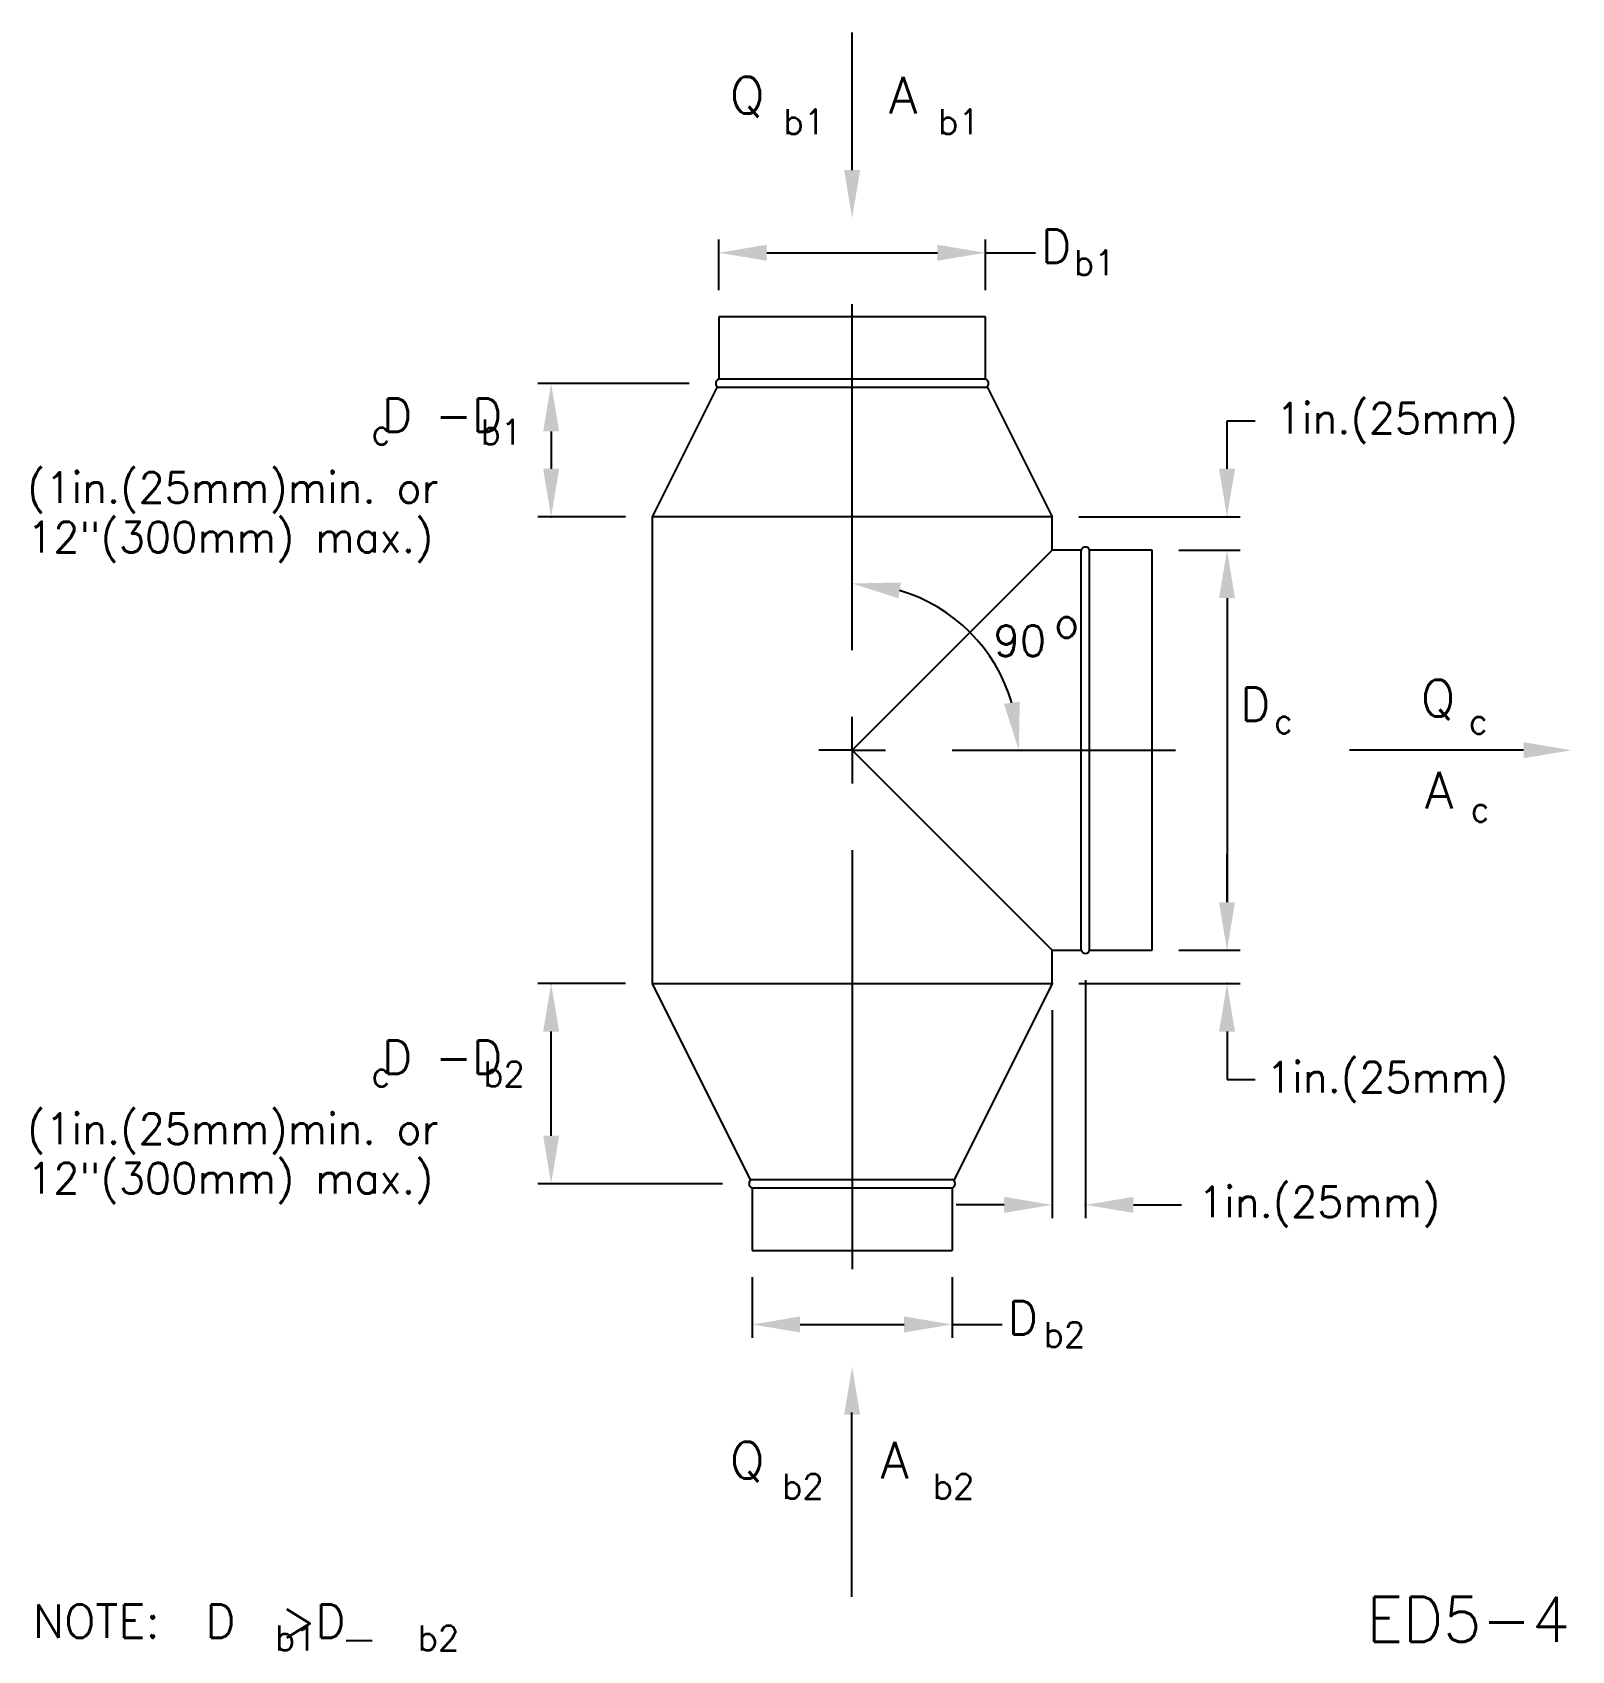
# Model space of a CAD drawing. Extents: x 1.44 to 8.99, y 0.34 to 8.27.
import ezdxf
from ezdxf.enums import TextEntityAlignment as Align

# ---------------------------------------------------------------- set-up
doc = ezdxf.new("R2010")
doc.units = 0
doc.header["$LTSCALE"] = 3
doc.header["$MEASUREMENT"] = 0
doc.layers.get('0').update_dxf_attribs({"linetype": 'CONTINUOUS'})
doc.layers.add('ALT', color=7, linetype='CONTINUOUS')
doc.layers.add('NUMBER', color=7, linetype='CONTINUOUS')
doc.styles.add('ROMANS', font='romans')

msp = doc.modelspace()

# ---------------------------------------------------------------- linework, layer by layer
for p, q in [((5.459, 7.5966), (5.459, 8.272)), ((6.113, 7.1911), (6.3583, 7.1911)), ((5.459, 5.2424), (5.459, 6.9391)), ((6.113, 6.8776), (4.8049, 6.8776)), ((4.8049, 6.8776), (4.8049, 6.571)), ((6.113, 6.571), (6.113, 6.8776)), ((4.7969, 6.5345), (4.4779, 5.8965)), ((6.113, 6.571), (4.8049, 6.571)), ((6.113, 6.5301), (4.8049, 6.5301)), ((6.121, 6.5345), (6.44, 5.8965)), ((6.44, 5.8965), (4.4779, 5.8965)), ((4.4779, 5.8965), (4.4779, 3.6073)), ((6.44, 5.7329), (6.44, 5.8965)), ((6.44, 5.7329), (5.459, 4.7519)), ((6.5831, 5.7329), (6.44, 5.7329)), ((6.5831, 3.7708), (6.5831, 5.7329)), ((6.9306, 5.7329), (6.624, 5.7329)), ((6.624, 3.7708), (6.624, 5.7329)), ((6.9306, 3.7708), (6.9306, 5.7329)), ((5.459, 4.7519), (5.459, 4.9154)), ((5.459, 4.7519), (5.2954, 4.7519)), ((5.459, 4.7519), (6.44, 3.7708)), ((5.459, 4.7519), (5.6225, 4.7519)), ((5.459, 4.7519), (5.459, 4.5883)), ((5.9495, 4.7519), (7.046, 4.7519)), ((8.1407, 4.7519), (7.8997, 4.7519)), ((8.7537, 4.7519), (8.1407, 4.7519)), ((5.459, 4.2613), (5.459, 2.2073)), ((6.44, 3.6073), (6.44, 3.7708)), ((6.44, 3.7708), (6.5831, 3.7708)), ((6.624, 3.7708), (6.9306, 3.7708)), ((4.4779, 3.6073), (6.44, 3.6073)), ((4.4779, 3.6073), (4.9604, 2.6422)), ((6.44, 3.6073), (5.9575, 2.6422)), ((4.9684, 2.6466), (5.9495, 2.6466)), ((4.9684, 2.6057), (4.9684, 2.2991)), ((4.9684, 2.6057), (5.9495, 2.6057)), ((5.9495, 2.6057), (5.9495, 2.2991)), ((4.9684, 2.2991), (5.9495, 2.2991)), ((5.9495, 1.9358), (6.1948, 1.9358)), ((5.458, 0.5997), (5.458, 1.5037))]:
    msp.add_line(p, q)
at = {"linetype": 'ByBlock'}
for p, q in [((4.8049, 7.0084), (4.8049, 7.2565)), ((6.113, 7.0084), (6.113, 7.2565)), ((5.0404, 7.1911), (5.8776, 7.1911)), ((7.0614, 5.7329), (7.3636, 5.7329)), ((7.0614, 5.7329), (7.3636, 5.7329)), ((7.2982, 5.4975), (7.2982, 5.262)), ((7.2982, 5.4975), (7.2982, 4.0062)), ((7.2982, 4.0062), (7.2982, 4.2417)), ((7.0614, 3.7708), (7.3636, 3.7708)), ((7.0614, 3.7708), (7.3636, 3.7708)), ((4.9684, 2.1683), (4.9684, 1.8704)), ((5.9495, 2.1683), (5.9495, 1.8704)), ((5.2039, 1.9358), (5.714, 1.9358))]:
    msp.add_line(p, q, dxfattribs=at)
for centre, start, end in [((4.8109, 6.5505), 106.2602, 253.7398), ((6.1071, 6.5505), 286.2602, 73.7398), ((6.6036, 5.727), 16.2602, 163.7398), ((6.6036, 3.7767), 196.2602, 343.7398), ((4.9744, 2.6262), 106.2602, 253.7398), ((5.9435, 2.6262), 286.2602, 73.7398)]:
    msp.add_arc(centre, 0.0213, start, end)
msp.add_arc((5.459, 4.7519), 0.8176, 16.55764, 73.44236, dxfattribs=at)
for points in [[(5.4982, 7.5966), (5.4197, 7.5966), (5.459, 7.3611)], [(8.7537, 4.7911), (8.7537, 4.7126), (8.9891, 4.7519)], [(5.4197, 1.4932), (5.4982, 1.4932), (5.459, 1.7287)]]:
    msp.add_solid(points)
for points in [[(5.0404, 7.1519), (5.0404, 7.2304), (4.8049, 7.1911)], [(5.8776, 7.1519), (5.8776, 7.2304), (6.113, 7.1911)], [(7.3375, 5.4975), (7.259, 5.4975), (7.2982, 5.7329)], [(7.3375, 5.4975), (7.259, 5.4975), (7.2982, 5.7329)], [(5.6863, 5.4967), (5.6976, 5.5744), (5.459, 5.5695)], [(6.2038, 4.9792), (6.2815, 4.9905), (6.2766, 4.7519)], [(7.3375, 4.0062), (7.259, 4.0062), (7.2982, 3.7708)], [(7.3375, 4.0062), (7.259, 4.0062), (7.2982, 3.7708)], [(5.2039, 1.8966), (5.2039, 1.9751), (4.9684, 1.9358)], [(5.714, 1.8966), (5.714, 1.9751), (5.9495, 1.9358)]]:
    msp.add_solid(points, dxfattribs=at)
at = {"layer": 'ALT', "linetype": 'ByBlock'}
for p, q in [((4.6588, 6.5505), (3.9168, 6.5505)), ((7.2982, 6.1319), (7.2982, 6.3674)), ((3.9822, 6.3151), (3.9822, 6.1319)), ((4.3471, 5.8965), (3.9168, 5.8965)), ((6.5709, 5.8965), (7.3636, 5.8965)), ((4.3471, 3.6073), (3.9168, 3.6073)), ((6.5709, 3.6073), (7.3636, 3.6073)), ((6.6036, 3.6246), (6.6036, 2.457)), ((6.44, 3.4764), (6.44, 2.457)), ((3.9822, 2.8616), (3.9822, 3.3718)), ((7.2982, 3.3718), (7.2982, 3.1363)), ((4.8223, 2.6262), (3.9168, 2.6262)), ((6.2046, 2.5224), (5.9691, 2.5224)), ((6.839, 2.5224), (7.0745, 2.5224))]:
    msp.add_line(p, q, dxfattribs=at)
at = {"layer": 'ALT'}
for p, q in [((7.2982, 6.3674), (7.4358, 6.3674)), ((7.2982, 3.1363), (7.4358, 3.1363)), ((2.9758, 0.3857), (3.104, 0.3857))]:
    msp.add_line(p, q, dxfattribs=at)
at = {"layer": 'ALT', "linetype": 'ByBlock'}
for points in [[(4.0215, 6.3151), (3.943, 6.3151), (3.9822, 6.5505)], [(4.0215, 6.1319), (3.943, 6.1319), (3.9822, 5.8965)], [(7.3375, 6.1319), (7.259, 6.1319), (7.2982, 5.8965)], [(4.0215, 3.3718), (3.943, 3.3718), (3.9822, 3.6073)], [(7.3375, 3.3718), (7.259, 3.3718), (7.2982, 3.6073)], [(4.0215, 2.8616), (3.943, 2.8616), (3.9822, 2.6262)], [(6.2046, 2.4831), (6.2046, 2.5616), (6.44, 2.5224)], [(6.839, 2.4831), (6.839, 2.5616), (6.6036, 2.5224)]]:
    msp.add_solid(points, dxfattribs=at)
at = {"layer": 'NUMBER', "linetype": 'ByBlock'}
for p in [(3.9822, 5.8965), (7.2982, 5.8965), (3.9822, 3.6073), (6.44, 3.6073), (7.2982, 3.6073), (6.6036, 2.5224)]:
    msp.add_point(p, dxfattribs=at)

# ---------------------------------------------------------------- texts
at = {"style": 'ROMANS'}
for s, height, p in [('Q', 0.18, (4.859, 7.8738)), ('A', 0.18, (5.6397, 7.8738)), ('D', 0.1635, (6.3868, 7.1419)), ('o', 0.15, (6.4499, 5.3036)), ('90', 0.15, (6.1534, 5.2136)), ('Q', 0.18, (8.2489, 4.9173)), ('D', 0.1635, (7.3634, 4.8952)), ('A', 0.18, (8.2695, 4.4656)), ('D', 0.1635, (6.2232, 1.8866)), ('Q', 0.18, (4.859, 1.1806)), ('A', 0.18, (5.5986, 1.1806))]:
    msp.add_text(s, height=height, dxfattribs=at).set_placement(p)
for s, height, p in [('b1', 0.12264, (5.2236, 7.8335)), ('b1', 0.12264, (5.9829, 7.8335)), ('b1', 0.12264, (6.6493, 7.1419)), ('c', 0.1226, (7.5754, 4.8952)), ('c', 0.1226, (8.5311, 4.8937)), ('c', 0.1226, (8.5404, 4.4625)), ('b2', 0.12264, (6.5001, 1.8866)), ('b2', 0.12264, (5.2175, 1.1418)), ('b2', 0.12264, (5.9563, 1.1418))]:
    msp.add_text(s, height=height, dxfattribs=at).set_placement(p, align=Align.MIDDLE)
at = {"layer": 'ALT', "style": 'ROMANS'}
for p in [(3.9664, 6.3133), (3.9664, 3.1648)]:
    msp.add_text('D -D  ', height=0.16351, dxfattribs=at).set_placement(p, align=Align.RIGHT)
for s, height, p in [('1in.(25mm)', 0.15, (7.5377, 6.3051)), ('(1in.(25mm)min. or', 0.15, (1.4112, 5.965)), ('12"(300mm) max.)', 0.15, (1.4112, 5.7221)), ('1in.(25mm)', 0.15, (7.49, 3.0736)), ('(1in.(25mm)min. or', 0.15, (1.4112, 2.8208)), ('12"(300mm) max.)', 0.15, (1.4112, 2.5779)), ('1in.(25mm)', 0.15, (7.1563, 2.4622)), ('NOTE:  D  >D  ', 0.163515, (1.4384, 0.399))]:
    msp.add_text(s, height=height, dxfattribs=at).set_placement(p)
for s, height, p in [('b1', 0.12264, (3.7378, 6.3121)), ('c', 0.1226, (3.1472, 6.3121)), ('c', 0.1226, (3.1472, 3.1637)), ('b2', 0.12264, (3.7508, 3.1637)), ('b1', 0.12264, (2.7292, 0.3977)), ('b2', 0.12264, (3.4294, 0.3977))]:
    msp.add_text(s, height=height, dxfattribs=at).set_placement(p, align=Align.MIDDLE)
at = {"layer": 'NUMBER', "style": 'ROMANS'}
msp.add_text('ED5-4', height=0.22, dxfattribs=at).set_placement((7.9818, 0.3798))

doc.saveas('drawing.dxf')
